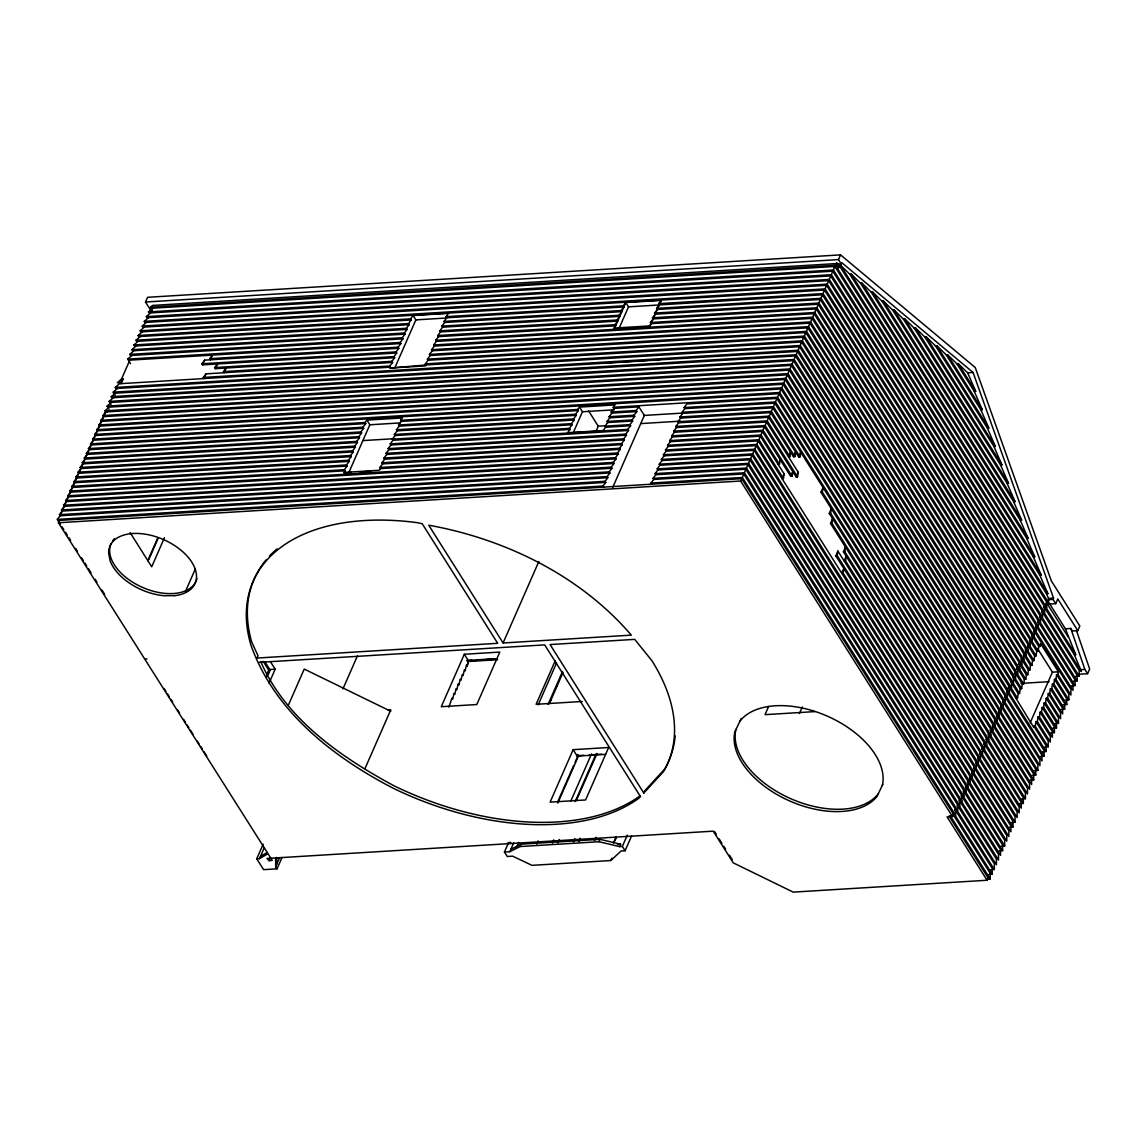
<?xml version="1.0" encoding="UTF-8"?>
<svg xmlns="http://www.w3.org/2000/svg" width="1147" height="1147" viewBox="0 0 1147 1147"><rect width="100%" height="100%" fill="white"/><g stroke="black" fill="none" stroke-linecap="round" stroke-linejoin="round"><path stroke-width="1.5" d="M1046.021 603.164L1048.716 603.007L1048.516 598.447L1046.465 593.716L839.117 265.272L836.665 262.935L836.536 264.168L841.195 263.882L841.74 262.634L973.072 372.474L1053.563 598.146L1053.003 599.394L1055.713 603.68L1045.648 604.297M1010.722 686.852L1009.346 686.738L1009.446 692.487L1006.751 692.645M1017.117 667.783L1024.386 679.311L1025.791 679.225L1026.364 674.809L1019.095 663.281M1052.975 728.116L1056.516 727.886L1043.569 707.398L1044.143 702.968L1045.548 702.882L1058.495 723.384L1054.953 723.599M778.053 464.291L779.444 464.205L780.118 459.574M784.118 473.897L782.039 478.614L783.444 478.528L784.118 473.897L760.303 436.19L670.307 441.695L667.54 445.308L668.228 446.412L758.224 440.907L970.047 776.419L970.075 782.168L967.38 782.34M789.853 456.692L790.527 452.061L788.462 456.778L789.853 456.692L767.214 420.834L768.59 417.307L678.594 422.813L675.827 426.426L676.529 427.53L766.526 422.024L798.197 472.206L797.523 476.851L796.133 476.937L764.447 426.741L674.45 432.261L671.683 435.86L672.386 436.978L762.382 431.473L790.684 476.306L792.09 476.22L792.778 471.618L790.684 476.306M794.871 456.635L795.545 452.004L793.48 456.721L794.871 456.635L769.293 416.117L770.669 412.59L680.673 418.096L677.891 421.709L678.594 422.813M800.061 456.85L800.735 452.205L798.656 456.936L800.061 456.85L771.358 411.386L772.734 407.859L682.737 413.379L679.97 416.978L680.673 418.096M152.422 310.22L150.501 307.195L152.494 305.432L836.163 263.581L838.758 267.695L839.117 265.272L840.507 265.186L849.812 274.233L1039.899 575.321L1047.856 593.63L1046.465 593.716M981.875 749.292L984.585 749.12L822.356 492.178L823.03 487.532L820.965 492.264L982.477 748.102L982.506 753.851L979.81 754.009M982.506 753.851L830.643 513.297L831.317 508.666L829.252 513.383L980.413 752.819L980.441 758.568L977.731 758.726M980.441 758.568L831.905 523.304L832.579 518.673L830.514 523.39L978.334 757.536L978.362 763.285L975.667 763.458M974.219 772.734L837.21 555.707L837.884 551.062L974.19 766.985L974.219 772.734L971.523 772.892M978.362 763.285L844.794 551.721L845.468 547.09L843.403 551.807L976.269 762.268L976.283 768.003L973.588 768.175M843.145 573.099L843.819 568.468L841.74 573.185L843.145 573.099L972.14 777.451L969.444 777.609M845.497 560.826L846.171 556.18L844.092 560.912L845.497 560.826L976.283 768.003M1011.396 682.221L1012.83 681.935L1011.396 682.221L799.588 346.709L115.976 388.546L115.274 387.442L119.446 383.743L390.539 367.155L390.152 368.044L425.652 365.879L425.351 363.871L428.118 360.258L803.732 337.261L1015.539 672.787L1016.973 672.486L1015.539 672.787M1013.475 677.504L1014.894 677.217L1013.475 677.504L801.653 341.992L426.039 364.975L390.152 368.044M1019.038 667.769L1017.618 668.056L1019.038 667.769L1019.74 668.887L1016.185 669.102M1018.264 664.385L1021.819 664.156L1019.712 663.138L1019.74 668.887M1009.733 688.114L1033.734 727.341L1033.934 726.223M809.51 324.099L809.94 323.11L1021.762 658.622L1021.088 663.253L808.563 326.637L809.94 323.11L434.34 346.093L431.559 349.706L432.261 350.81L807.875 327.827L1019.683 663.339M1016.099 698.193L1017.504 698.107L1018.178 693.476L1011.797 683.383M1018.178 693.476L1019.568 693.39L1020.242 688.759L1012.973 677.232M1020.242 688.759L1021.647 688.673L1022.321 684.042L1015.038 672.5M1022.321 684.042L1023.712 683.956L1024.386 679.311M1026.364 674.809L1027.769 674.723L1028.443 670.077L1021.16 658.55M1028.443 670.077L1029.834 669.991L1030.508 665.36L1024.142 655.281M1030.508 665.36L1031.913 665.274L1032.587 660.643L1025.303 649.116M1032.587 660.643L1033.977 660.557L1034.651 655.926L1028.286 645.833M1034.651 655.926L1036.056 655.84L1036.73 651.195L1030.364 641.116M1036.73 651.195L1038.135 651.109L1038.809 646.478L1032.429 636.399M1038.809 646.478L1040.2 646.392L1040.601 643.639L1058.38 671.798L1057.978 674.551L1070.925 695.053L1070.897 689.318L1033.719 630.434M1044.673 746.998L1048.215 746.769L1035.282 726.28L1035.956 721.635L1037.347 721.549L1050.294 742.052L1050.265 736.302L1038.021 716.918L1039.426 716.832L1052.358 737.335L1052.344 731.585L1040.1 712.201L1041.49 712.115L1054.437 732.618L1050.881 732.833M1037.347 721.549L1038.021 716.918M1039.426 716.832L1040.1 712.201M1041.49 712.115L1042.164 707.484L1043.569 707.398M1045.548 702.882L1046.222 698.251L1047.612 698.165L1060.559 718.667L1060.531 712.918L1048.286 693.519L1049.691 693.433L1062.638 713.936L1062.609 708.201L1050.365 688.802L1051.77 688.716L1064.703 709.219L1061.176 709.434M1047.612 698.165L1048.286 693.519M1049.691 693.433L1050.365 688.802M1051.77 688.716L1052.43 684.085L1053.835 683.999L1066.782 704.502L1063.269 704.717M1053.835 683.999L1054.509 679.368L1055.914 679.282L1068.846 699.785L1065.291 700M1055.914 679.282L1056.602 674.579M550.904 700.33L551.119 699.355M557.127 686.164L557.342 685.203M448.864 707.183L451.961 698.093L452.664 699.197L454.026 693.376L454.728 694.48L456.105 688.644L456.807 689.763L458.169 683.927L458.872 685.046L460.248 679.21L460.951 680.314L462.313 674.493L463.015 675.597L464.392 669.776L465.094 670.88L466.471 665.045L467.159 666.163L468.377 660.701L464.306 654.263L499.805 652.084L476.779 704.53L441.28 706.71L464.306 654.263M467.159 666.163L468.42 660.787L496.837 659.052L468.377 660.701M1009.446 692.487L796.233 354.738L797.509 351.426L115.302 393.192L111.23 396.676L111.933 397.78L795.531 355.943L1007.338 691.455L1007.367 697.204L1004.672 697.362M952.87 815.374L955.566 815.216L742.353 477.482L743.729 473.955L653.733 479.46L650.951 483.073L651.654 484.177M954.949 810.657L957.645 810.499L744.432 472.75L745.794 469.238L655.797 474.743L653.03 478.356L653.733 479.46M957.014 805.94L959.709 805.768L746.496 468.033L747.873 464.506L657.876 470.012L655.095 473.625L655.797 474.743M959.093 801.223L961.788 801.05L748.575 463.316L749.937 459.789L659.941 465.295L657.174 468.908L657.876 470.012M961.157 796.491L963.853 796.333L750.64 458.599L752.016 455.072L662.02 460.578L659.238 464.191L659.941 465.295M963.236 791.774L965.932 791.616L752.719 453.868L754.081 450.355L664.084 455.861L661.317 459.474L662.02 460.578M965.301 787.057L967.996 786.885L754.783 449.151L756.16 445.624L666.163 451.144L663.396 454.742L664.084 455.861M970.075 782.168L756.862 444.434L758.224 440.907M783.444 478.528L758.927 439.717L760.303 436.19M779.444 464.205L761.006 434.985L762.382 431.473M792.09 476.22L763.07 430.268L764.447 426.741M797.523 476.851L765.149 425.551L766.526 422.024M983.954 744.575L986.649 744.403L773.436 406.669L774.813 403.142L684.816 408.647L682.035 412.26L682.737 413.379M986.019 739.844L988.728 739.686L775.501 401.952L776.877 398.425L686.881 403.93L684.114 407.543L684.816 408.647M988.097 735.127L990.793 734.969L777.58 397.235L778.956 393.708L95.344 435.545L92.577 439.158L93.28 440.262L91.889 443.416M990.162 730.41L992.872 730.238L779.645 392.503L781.021 388.976L97.423 430.828L94.642 434.441L95.344 435.545M992.241 725.693L994.936 725.521L781.724 387.786L783.1 384.259L99.488 426.111L96.721 429.709L97.423 430.828M994.32 720.961L997.015 720.803L783.802 383.069L785.165 379.542L101.567 421.379L98.8 424.992L99.488 426.111M996.385 716.244L999.08 716.086L785.867 378.352L787.243 374.825L103.631 416.662L100.864 420.275L101.567 421.379M998.464 711.527L1001.159 711.355L787.946 373.621L789.308 370.094L105.71 411.945L102.943 415.558L103.631 416.662M1000.528 706.81L1003.224 706.638L790.011 368.904L791.387 365.377L109.18 407.142L105.008 410.827L105.71 411.945L93.968 438.699M1002.607 702.093L1005.302 701.921L792.09 364.187L793.452 360.66L111.259 402.411L107.087 406.11L108.994 409.149M1007.367 697.204L794.154 359.47L795.531 355.943M1007.898 687.985L1011.453 687.77L798.212 350.236L799.588 346.709M1013.504 677.303L1013.532 683.038L800.276 345.505L801.653 341.992L801.223 342.982M1015.568 672.572L1015.597 678.321L802.355 340.788L803.732 337.261L803.287 338.25M1016.945 672.701L804.42 336.071L805.796 332.544L430.197 355.541L427.415 359.154L428.118 360.258M1019.009 667.984L806.499 331.354L807.875 327.827L807.431 328.816M1021.16 659.812L1023.855 659.64L810.642 321.906L812.019 318.379L436.405 341.376L433.638 344.989L434.34 346.093M1023.239 655.095L1025.934 654.923L812.707 317.189L814.083 313.661L651.109 323.64L649.345 325.934L613.846 328.099L615.595 325.82L614.892 324.701L437.781 335.541L438.484 336.659L615.595 325.82M1025.303 650.363L1027.999 650.206L814.786 312.471L816.162 308.944L653.173 318.923L650.406 322.536L651.109 323.64M1027.382 645.646L1030.078 645.489L816.865 307.754L818.227 304.227L655.252 314.192L652.471 317.805L653.173 318.923L649.79 326.637L649.345 325.934M1029.447 640.929L1032.142 640.757L818.929 303.023L820.306 299.496L657.317 309.475L654.55 313.088L655.252 314.192L653.862 317.346M1031.526 636.212L1034.221 636.04L821.008 298.306L822.37 294.779L628.499 306.866L625.746 302.493L623.194 305.819L446.068 316.658L446.771 317.776L623.882 306.937L623.194 305.819M1033.59 631.481L1036.286 631.323L823.073 293.589L824.449 290.062L140.852 331.899L140.149 330.795L144.321 327.096M1035.669 626.764L1038.365 626.606L825.152 288.872L826.514 285.345L142.916 327.182L142.214 326.078L146.386 322.379M1037.734 622.047L1040.429 621.875L827.216 284.141L828.593 280.614L144.995 322.465L144.293 321.361L148.465 317.662M1039.813 617.33L1042.508 617.158L829.295 279.424L830.672 275.897L147.06 317.748L146.357 316.629L150.529 312.93M1041.877 612.613L1044.573 612.441L831.36 274.707L832.736 271.179L149.139 313.016L148.436 311.912L152.608 308.213L834.815 266.462L1046.623 601.974L1046.652 607.724L1043.956 607.881M1046.652 607.724L833.439 269.989L834.815 266.462L834.371 267.452M1048.716 603.007L835.503 265.258L836.163 263.581M549.413 703.627L562.976 672.457M151.189 311.038L145.497 302.019L147.562 297.302L840.565 254.878L975.237 367.527L1051.355 580.941L1079.829 626.033L1077.793 630.664L1072.402 630.993L1070.796 628.456L1065.405 628.785L1049.749 603.996M60.82 514.214L70.483 492.192L69.781 491.088L72.562 487.475L345.046 470.786L344.344 469.682L71.86 486.357L72.562 487.475L71.171 490.615M73.25 485.898L91.201 444.993L90.498 443.875L93.28 440.262L365.764 423.587L365.061 422.483L92.577 439.158M949.028 816.033L988.097 877.928L987.08 880.251L793.222 892.122L733.248 862.859L713.233 831.159L267.022 858.472L269.058 860.68L272.24 860.393L58.425 522.76L59.443 520.423M107.115 411.859L107.546 410.87M121.525 379.026L123.188 378.926L120.421 382.539L117.352 382.725L121.525 379.026L129.812 360.144L400.905 343.555L400.203 342.437L127.704 359.111L130.543 363.599M123.188 378.926L121.109 383.643L120.421 382.539M202.603 364.875L201.901 363.771L396.059 351.885L396.762 352.989L202.603 364.875L204.668 360.158L398.826 348.272L398.124 347.154L209.657 358.696L210.36 359.8M211.048 358.237L212.424 355.083L209.657 358.696M206.016 373.85L203.951 378.567L203.248 377.463L206.016 373.85L392.618 362.423L391.916 361.319L223.436 371.628L224.138 372.746M215.407 368.689L217.486 363.957L214.704 367.57L215.407 368.689L394.683 357.706L393.98 356.602L214.704 367.57M224.826 371.169L226.217 368.015L223.436 371.628M147.748 560.74L157.655 538.158M148.709 559.736L157.956 538.674M164.451 537.742L151.705 566.79L130.127 532.609M185.37 591.651L195.42 568.74M348.244 473.955L369.821 424.777L366.882 420.117L365.061 422.483M395.012 367.413L415.874 319.884L413.121 315.511L410.554 318.837L138.07 335.512L138.773 336.63L411.257 319.941L410.554 318.837M266.577 675.01L268.713 670.149L263.208 661.418M266.376 677.303L269.774 669.533L275.18 669.203L269.043 683.182M267.982 674.923L270.119 670.063L265 661.962M288.427 705.061L304.227 669.074L390.797 711.298M282.033 857.469L277.029 868.838L263.595 869.655L256.742 858.802L263.15 844.178M256.742 858.802L259.466 858.644L264.082 848.12M342.996 688.802L357.377 656.012M269.058 860.68L270.09 858.343M277.029 868.838L275.667 866.673L279.567 857.784M364.975 768.619L390.797 709.792L388.059 709.964M614.29 328.816L625.803 302.579M573.099 433.079L582.447 411.759L579.507 407.099L577.687 409.465L400.575 420.304L401.278 421.408L578.389 410.569L577.687 409.465M619.151 328.171L628.499 306.866M503.089 642.98L428.734 525.197C505.239 539.004 580.282 575.608 631.309 635.137L503.089 642.98L538.861 561.485M596.11 431.071L598.247 426.182L588.698 411.056M655.941 312.629L661.303 300.414L658.693 303.654L659.396 304.758L656.614 308.371L657.317 309.475M612.699 487.489L644.327 415.429L638.922 406.87L613.903 408.404L611.122 412.017L611.824 413.121L636.843 411.587L636.155 410.483L611.122 412.017M555.205 660.801L536.108 704.301L582.217 701.477M538.187 704.86L556.567 662.966M548.108 704.344L562.503 671.554M631.538 836.048L625.086 850.759L621.086 851.002L610.792 860.537L531.993 865.354L512.652 856.164L507.261 856.494L504.436 852.02L508.021 843.848M504.436 852.02L509.842 851.691L513.727 842.816M516.551 847.289L518.688 842.414M520.121 846.543L521.168 844.163L599.967 839.332L620.642 844.206L619.595 846.601L598.92 841.726L520.121 846.543L509.842 851.691M573.142 749.679L550.116 802.126L585.615 799.946L608.641 747.5L573.142 749.679L577.199 756.117L605.616 754.382M536.753 844.077L538.172 840.837M577.199 756.117L577.916 754.497M557.929 801.395L573.701 765.436M575.134 762.167L578.002 755.644L583.952 755.271M557.757 803.129L578.618 755.601M552.352 843.131L553.786 839.876M570.876 800.936L591.537 753.866M575.192 801.538L595.996 754.153M557.815 842.801L559.249 839.547M576.339 800.592L596.999 753.536M573.428 841.841L574.848 838.586M578.891 841.511L580.31 838.256M987.08 880.251L947.049 816.85L952.44 816.521L740.632 481.009L741.65 478.672L58.053 520.509M805.366 333.533L805.796 332.544L1017.618 668.056M811.574 319.382L812.019 318.379L1023.827 653.905L1023.855 659.64M813.653 314.651L814.083 313.661L1025.905 649.188L1025.934 654.923M815.718 309.934L816.162 308.944L1027.97 644.456L1027.999 650.206M817.797 305.217L818.227 304.227L1030.049 639.739L1030.078 645.489M819.876 300.5L820.306 299.496L1032.114 635.022L1032.142 640.757M821.94 295.768L822.37 294.779L1034.193 630.305L1034.221 636.04M824.019 291.051L824.449 290.062L1036.257 625.574L1036.286 631.323M826.084 286.334L826.514 285.345L1038.336 620.857L1038.365 626.606M841.195 263.882L838.486 259.595L840.565 254.878M594.49 840.55L595.91 837.31M598.92 841.726L599.967 839.332M613.373 843.074L616.24 836.536M614.849 840.88L616.269 837.64M610.792 860.537L611.853 858.142M643.797 793.021L663.597 771.487A226.389 133.382 23.7 0 0 651.883 660.672L634.721 639.366L550.073 644.557L643.797 793.021L644.829 790.699L664.629 769.15A226.389 133.382 23.7 0 0 675.196 735.844M625.086 850.759L622.362 846.429L627.337 835.088M796.133 476.937L798.197 472.206M768.633 706.466L765.049 714.653L815.001 711.599M972.14 777.451L972.111 771.702L835.805 555.793L837.884 551.062M799.445 713.577L802.327 707.025M952.44 816.521L953.472 814.184L741.65 478.672M1055.713 603.68L1057.778 598.963L1077.793 630.664M1030.192 722.782L1052.416 672.156L1037.447 648.442M1078.667 674.25L1087.571 673.705L1089.65 668.988L1076.474 630.635M741.22 718.495L734.897 731.729A78.77 46.41 23.7 0 0 788.333 800.377A78.77 46.41 23.7 0 0 877.039 796.405L882.803 784.304M88.434 448.592L360.918 431.917L361.62 433.036L89.136 449.71L88.434 448.592L91.201 444.993L363.699 428.304L362.997 427.2L90.498 443.875M86.355 453.323L358.853 436.634L359.556 437.753L87.057 454.427L86.355 453.323L89.136 449.71M84.29 458.04L356.774 441.366L357.477 442.47L84.993 459.144L84.29 458.04L87.057 454.427M82.211 462.757L354.71 446.083L355.398 447.187L82.914 463.875L82.211 462.757L84.993 459.144M80.147 467.474L352.631 450.8L353.333 451.904L80.849 468.593L80.147 467.474L82.914 463.875M78.068 472.206L350.566 455.517L351.254 456.635L78.77 473.31L78.068 472.206L80.849 468.593M76.003 476.923L348.487 460.248L349.19 461.352L76.706 478.027L76.003 476.923L78.77 473.31M73.924 481.64L346.423 464.965L347.111 466.069L74.627 482.744L73.924 481.64L76.706 478.027M71.86 486.357L74.627 482.744M67.716 495.805L613.358 462.399L614.061 463.517L68.404 496.909L67.716 495.805L70.483 492.192L616.125 458.8L615.423 457.682L69.781 491.088M65.637 500.522L611.279 467.13L611.982 468.234L66.34 501.626L65.637 500.522L68.404 496.909M63.572 505.239L609.215 471.847L609.917 472.951L64.261 506.357L63.572 505.239L66.34 501.626M61.494 509.971L607.136 476.564L607.838 477.668L62.196 511.075L61.494 509.971L64.261 506.357M59.429 514.688L605.071 481.281L605.774 482.4L60.117 515.792L59.429 514.688L62.196 511.075M60.447 524.308L57.35 519.405L60.117 515.792M201.901 363.771L204.668 360.158M408.49 323.554L409.192 324.673L136.694 341.347L136.006 340.229L408.49 323.554L411.257 319.941M406.411 328.271L407.113 329.39L134.629 346.064L133.927 344.96L406.411 328.271L409.192 324.673M404.346 333.003L405.049 334.107L132.55 350.781L131.862 349.677L404.346 333.003L407.113 329.39M402.267 337.72L402.97 338.824L130.486 355.513L129.783 354.394L402.267 337.72L405.049 334.107M400.203 342.437L402.97 338.824M398.124 347.154L400.905 343.555M396.059 351.885L398.826 348.272M393.98 356.602L396.762 352.989M391.916 361.319L394.683 357.706M203.248 377.463L389.837 366.036L392.618 362.423M390.009 367.843L389.837 366.036M446.068 316.658L448.62 313.332L413.121 315.511M443.989 321.389L621.115 310.536L621.817 311.654L444.692 322.493L443.989 321.389L446.771 317.776M362.997 427.2L365.764 423.587M441.925 326.106L619.05 315.267L619.738 316.371L442.627 327.21L441.925 326.106L444.692 322.493M360.918 431.917L363.699 428.304M439.846 330.823L616.971 319.984L617.674 321.088L440.548 331.927L439.846 330.823L442.627 327.21M358.853 436.634L361.62 433.036M437.781 335.541L440.548 331.927M356.774 441.366L359.556 437.753M436.405 341.376L435.702 340.272L438.484 336.659M354.71 446.083L357.477 442.47M352.631 450.8L355.398 447.187M350.566 455.517L353.333 451.904M430.197 355.541L429.494 354.423L432.261 350.81M348.487 460.248L351.254 456.635M346.423 464.965L349.19 461.352M344.344 469.682L347.111 466.069M351.197 472.521L344.1 472.951L345.046 470.786M400.575 420.304L402.382 417.938L366.882 420.117M398.496 425.021L575.622 414.182L576.324 415.3L399.199 426.139L398.496 425.021L401.278 421.408M396.432 429.752L573.543 418.899L574.246 420.017L397.134 430.856L396.432 429.752L399.199 426.139M394.353 434.469L571.478 423.63L572.181 424.734L395.055 435.573L394.353 434.469L397.134 430.856M392.288 439.186L569.399 428.347L570.102 429.451L392.977 440.29L392.288 439.186L395.055 435.573M390.209 443.903L627.853 429.365L628.556 430.469L390.912 445.022L390.209 443.903L392.977 440.29M388.145 448.62L625.789 434.082L626.491 435.186L388.833 449.739L388.145 448.62L390.912 445.022M386.066 453.352L623.71 438.799L624.412 439.918L386.768 454.456L386.066 453.352L388.833 449.739M383.987 458.069L621.645 443.516L622.348 444.635L384.689 459.173L383.987 458.069L386.768 454.456M381.922 462.786L619.566 448.248L620.269 449.352L382.625 463.904L381.922 462.786L384.689 459.173M379.843 467.503L617.502 452.965L618.204 454.069L380.546 468.621L379.843 467.503L382.625 463.904M343.785 472.435L379.284 470.27L380.546 468.621M621.115 310.536L623.882 306.937M619.05 315.267L621.817 311.654M616.971 319.984L619.738 316.371M614.892 324.701L617.674 321.088M575.622 414.182L578.389 410.569M573.543 418.899L576.324 415.3M571.478 423.63L574.246 420.017M569.399 428.347L572.181 424.734M570.102 429.451L567.607 432.706L603.107 430.541L605.616 427.286L630.635 425.752L629.932 424.634L604.913 426.168L605.616 427.286M613.903 408.404L613.201 407.285L615.007 404.934L579.507 407.099M609.057 416.734L634.076 415.2L634.778 416.304L609.76 417.838L609.057 416.734L611.824 413.121M606.978 421.451L631.997 419.917L632.7 421.035L607.681 422.555L606.978 421.451L609.76 417.838M604.913 426.168L607.681 422.555M636.155 410.483L638.922 406.87M634.076 415.2L636.843 411.587M631.997 419.917L634.778 416.304M629.932 424.634L632.7 421.035M627.853 429.365L630.635 425.752M625.789 434.082L628.556 430.469M623.71 438.799L626.491 435.186M621.645 443.516L624.412 439.918M619.566 448.248L622.348 444.635M617.502 452.965L620.269 449.352M615.423 457.682L618.204 454.069M613.358 462.399L616.125 458.8M611.279 467.13L614.061 463.517M609.215 471.847L611.982 468.234M607.136 476.564L609.917 472.951M605.071 481.281L607.838 477.668M57.35 519.405L602.992 486.013L605.774 482.4M674.45 432.261L673.748 431.143L676.529 427.53M670.307 441.695L669.604 440.591L672.386 436.978M666.163 451.144L665.461 450.025L668.228 446.412M138.07 335.512L142.242 331.813M136.006 340.229L140.178 336.544M133.927 344.96L138.099 341.261M131.862 349.677L136.034 345.978M129.783 354.394L133.955 350.695M127.704 359.111L131.876 355.427M115.116 395.185L113.209 392.159L117.381 388.46M111.073 404.418L109.151 401.393L113.324 397.694M260.498 856.307L267.222 852.436M259.466 858.644L267.538 853.999M510.888 849.31L521.168 844.163M145.497 302.019L838.486 259.595M835.503 265.258L150.501 307.195L152.608 308.213M148.436 311.912L833.439 269.989M146.357 316.629L831.36 274.707M849.812 274.233L851.217 274.147L860.522 283.18L1033.347 556.926L1041.304 575.235L1039.899 575.321M144.293 321.361L829.295 279.424M142.214 326.078L827.216 284.141M860.522 283.18L861.927 283.094L871.233 292.141L1026.78 538.531L1034.737 556.84L1033.347 556.926M140.149 330.795L825.152 288.872M625.746 302.493L661.303 300.414M658.693 303.654L823.073 293.589M415.874 319.884L446.054 318.034M871.233 292.141L872.623 292.055L881.928 301.088L1020.213 520.136L1028.185 538.445L1026.78 538.531M656.614 308.371L821.008 298.306M654.55 313.088L818.929 303.023M881.928 301.088L883.333 301.001L892.638 310.048L1013.661 501.741L1021.619 520.05L1020.213 520.136M652.471 317.805L816.865 307.754M650.406 322.536L814.786 312.471M892.638 310.048L894.043 309.962L903.349 319.009L1007.095 483.346L1015.052 501.655L1013.661 501.741M617.832 328.587L624.943 328.157M635.581 327.512L644.471 326.967M435.702 340.272L812.707 317.189M433.638 344.989L810.642 321.906M903.349 319.009L904.739 318.923L914.044 327.956L1000.542 464.951L1008.5 483.26L1007.095 483.346M431.559 349.706L808.563 326.637M429.494 354.423L806.499 331.354M914.044 327.956L915.449 327.87L924.754 336.917L993.976 446.556L1001.933 464.865L1000.542 464.951M427.415 359.154L804.42 336.071M425.351 363.871L802.355 340.788M924.754 336.917L926.159 336.831L935.465 345.864L987.409 428.161L995.367 446.47L993.976 446.556M115.274 387.442L800.276 345.505M113.209 392.159L798.212 350.236M599.121 363.37L659.64 359.656M935.465 345.864L936.855 345.777L946.175 354.824L980.857 409.766L988.814 428.075L987.409 428.161M111.23 396.676L796.233 354.738M109.151 401.393L794.154 359.47M107.087 406.11L792.09 364.187M946.175 354.824L947.565 354.738L956.87 363.771L974.29 391.371L982.248 409.68L980.857 409.766M105.008 410.827L790.011 368.904M102.943 415.558L787.946 373.621M956.87 363.771L958.275 363.685L967.667 372.804L975.696 391.285L974.29 391.371M100.864 420.275L785.867 378.352M98.8 424.992L783.802 383.069M967.667 372.804L973.072 372.474M96.721 429.709L781.724 387.786M94.642 434.441L779.645 392.503M613.201 407.285L777.58 397.235M369.821 424.777L400.002 422.928M582.447 411.759L614.405 409.809M684.114 407.543L775.501 401.952M682.035 412.26L773.436 406.669M644.327 415.429L683.411 413.035M679.97 416.978L771.358 411.386M362.753 440.606L394.869 438.641M598.247 426.182L605.387 425.752M641.015 423.573L680.228 421.164M677.891 421.709L769.293 416.117M675.827 426.426L767.214 420.834M673.748 431.143L765.149 425.551M671.683 435.86L763.07 430.268M669.604 440.591L761.006 434.985M667.54 445.308L758.927 439.717M665.461 450.025L756.862 444.434M360.072 471.976L370.725 471.317M663.396 454.742L754.783 449.151M661.317 459.474L752.719 453.868M659.238 464.191L750.64 458.599M657.174 468.908L748.575 463.316M655.095 473.625L746.496 468.033M653.03 478.356L744.432 472.75M650.951 483.073L742.353 477.482M58.425 522.76L740.632 481.009M820.965 492.264L822.356 492.178M829.252 513.383L830.643 513.297M830.514 523.39L831.905 523.304M843.403 551.807L844.794 551.721M835.805 555.793L837.21 555.707M1048.516 598.447L1053.563 598.146M1048.344 599.68L1053.003 599.394M1046.623 601.974L1048.028 601.888M145.497 659.038L146.902 658.952M832.736 271.179L1044.559 606.691L1045.949 606.605M830.672 275.897L1042.48 611.423L1043.885 611.337M258.964 662.364L544.682 644.886L640.485 796.635L639.18 798.04A226.389 133.382 23.7 0 1 392.848 788.061C332.358 756.576 273.861 710.939 250.691 644.413A226.389 133.382 23.7 0 1 417.393 522.688L422.211 523.749L497.698 643.309L256.971 658.048L258.003 655.711L251.723 642.076A226.389 133.382 23.7 0 1 266.018 559.965M828.593 280.614L1040.401 616.14L1041.806 616.054M1038.336 620.857L1039.741 620.771M268.713 670.149L270.119 670.063M466.686 660.443L472.048 660.113M477.41 659.783L491.719 658.908M1036.257 625.574L1037.662 625.488M467.331 661.561L497.612 659.697M1034.193 630.305L1035.583 630.219M1032.114 635.022L1033.519 634.936M1030.049 639.739L1031.44 639.653M1027.97 644.456L1029.375 644.37M1025.905 649.188L1027.296 649.102M1023.827 653.905L1025.232 653.819M1044.057 606.792L1074.309 654.708L1075.714 654.622L1065.405 628.785M1014.12 673.819L1017.676 673.604L1017.647 667.855M1074.309 654.708L1080.675 669.676L1084.876 669.432L1087.571 673.705M1052.416 672.156L1058.38 671.798M1057.978 674.551L1056.588 674.637L1068.818 694.035L1068.846 699.785M1075.7 676.386L1079.212 676.171L1079.184 670.436L1042.021 611.552M1021.059 683.397L1049.075 681.676M1073.592 681.117L1077.133 680.902L1077.105 675.153L1039.942 616.283M1071.499 685.834L1075.069 685.619L1075.04 679.87L1037.877 621M1007.338 691.455L1008.743 691.369M793.452 360.66L1005.274 696.172L1006.665 696.086M791.387 365.377L1003.195 700.903L1004.6 700.817M789.308 370.094L1001.13 705.62L1002.521 705.534M787.243 374.825L999.051 710.337L1000.456 710.251M785.165 379.542L996.987 715.054L998.377 714.968M783.1 384.259L994.908 719.786L996.313 719.699M781.021 388.976L992.843 724.503L994.234 724.417M1035.282 726.28L1033.877 726.352L1046.121 745.751L1046.15 751.5L1042.58 751.715M778.956 393.708L990.764 729.22L992.169 729.134M589.271 754.941L601.702 754.181M776.877 398.425L988.7 733.937L990.09 733.851M774.813 403.142L986.621 738.668L988.026 738.582M772.734 407.859L984.556 743.385L985.947 743.299M982.477 748.102L983.882 748.016M980.413 752.819L981.803 752.733M978.334 757.536L979.739 757.45M1040.501 756.432L1044.071 756.217L1044.042 750.468L1006.88 691.598M976.269 762.268L977.66 762.182M974.19 766.985L975.595 766.899M972.111 771.702L973.516 771.616M1034.293 770.598L1037.863 770.383L1037.834 764.633L1000.657 705.763M970.047 776.419L971.452 776.333M1032.243 775.315L1035.784 775.1L1035.755 769.35L998.593 710.48M756.16 445.624L967.968 781.15L969.373 781.064M1030.164 780.032L1033.719 779.817L1033.691 774.067L996.514 715.198M754.081 450.355L965.903 785.867L967.294 785.781M752.016 455.072L963.824 790.584L965.229 790.498M749.937 459.789L961.76 795.301L963.15 795.215M747.873 464.506L959.681 800.033L961.086 799.946M1021.862 798.914L1025.432 798.699L1025.404 792.95L988.227 734.08M745.794 469.238L957.616 804.75L959.007 804.664M1019.798 803.631L1023.353 803.416L1023.325 797.681L986.162 738.797M743.729 473.955L955.537 809.467L956.942 809.381M953.472 814.184L954.863 814.098M508.092 842.601L510.788 842.443M617.444 844.407L620.642 844.206M1011.511 822.514L1015.066 822.299L1015.038 816.564L977.875 757.68M619.595 846.601L622.362 846.429M1009.432 827.245L1012.987 827.016L1012.973 821.281L976.757 763.916M1001.145 846.128L1004.7 845.898L1004.672 840.163L967.509 781.279M999.08 850.845L1002.636 850.63L1002.607 844.88L965.444 786.01M990.779 869.727L994.349 869.512L994.32 863.763L958.103 806.398M988.714 874.444L992.27 874.229L992.241 868.48L955.078 809.61M986.635 879.161L990.205 878.946L990.176 873.197L952.999 814.327M958.275 363.685L975.696 391.285M947.565 354.738L982.248 409.68M936.855 345.777L988.814 428.075M926.159 336.831L995.367 446.47M915.449 327.87L1001.933 464.865M904.739 318.923L1008.5 483.26M894.043 309.962L1015.052 501.655M883.333 301.001L1021.619 520.05M872.623 292.055L1028.185 538.445M861.927 283.094L1034.737 556.84M851.217 274.147L1041.304 575.235M840.507 265.186L1047.856 593.63M1046.924 603.336L1068.273 637.144M1046.179 607.853L1075.714 654.622M1080.675 669.676L1081.277 671.454L1044.114 612.584M1041.089 615.796L1079.212 676.171M1039.01 620.513L1077.133 680.902M1036.945 625.23L1075.069 685.619M1035.798 625.717L1072.961 684.587L1072.99 690.336L1034.866 629.947M1033.691 636.069L1040.2 646.392M1031.612 640.8L1038.135 651.109M1054.509 679.368L1066.753 698.752L1066.782 704.502M1029.547 645.517L1036.056 655.84M1052.43 684.085L1064.674 703.469L1064.703 709.219M1027.468 650.234L1033.977 660.557M1024.472 653.489L1031.913 665.274M1023.325 659.683L1029.834 669.991M1046.222 698.251L1058.466 717.635L1058.495 723.384M1020.328 662.923L1027.769 674.723M1044.143 702.968L1056.387 722.352L1056.516 727.886M1018.35 667.439L1025.791 679.225M1042.164 707.484L1054.408 726.868L1054.437 732.618M1016.973 672.486L1017.676 673.604M1016.271 672.156L1023.712 683.956M1014.192 676.873L1021.647 688.673M1013.059 683.067L1019.568 693.39M1035.956 721.635L1048.2 741.034L1048.215 746.769M1010.98 687.799L1017.504 698.107M797.509 351.426L1009.331 686.938M1008.973 692.616L1046.15 751.5M1006.908 697.333L1044.071 756.217M1004.815 696.315L1041.978 755.185L1042.006 760.934L1003.883 700.545M1002.736 701.032L1039.899 759.916L1039.928 765.651L1001.804 705.276M999.74 709.993L1037.863 770.383M997.661 714.71L1035.784 775.1M995.596 719.427L1033.719 779.817M995.395 721.434L1031.612 778.799L1031.64 784.534L993.517 724.158M993.331 726.151L1029.547 783.516L1029.576 789.265L992.399 730.381M990.305 729.363L1027.468 788.233L1027.497 793.982L990.334 735.098M988.255 739.829L1025.432 798.699M986.191 744.546L1023.353 803.416M984.083 743.514L1021.26 802.398L1021.289 808.148L983.165 747.758M770.669 412.59L798.656 456.936M982.018 748.245L1019.181 807.115L1019.21 812.865L981.086 752.475M768.59 417.307L793.48 456.721M979.939 752.962L1017.117 811.832L1017.145 817.582L979.022 757.192M976.943 761.923L1015.066 822.299M975.825 768.146L1012.987 827.016M974.678 768.633L1010.894 825.998L1010.923 831.747L972.799 771.358M971.652 771.845L1008.83 830.715L1008.844 836.464L971.681 777.594M969.588 776.562L1006.751 835.446L1006.779 841.181L969.602 782.311M966.577 785.523L1004.7 845.898M964.512 790.24L1002.636 850.63M963.365 790.727L1000.528 849.597L1000.557 855.347L962.433 794.957M961.286 795.444L998.464 854.314L998.492 860.064L960.369 799.674M959.222 800.162L996.385 859.046L996.413 864.781L959.25 805.911M957.172 810.628L994.349 869.512M955.107 815.345L992.27 874.229M950.175 815.546L990.205 878.946M602.992 486.013L603.695 487.117M714.495 831.503L716.359 834.457M719.155 838.901L721.95 843.332M723.829 846.285L725.693 849.253M729.42 855.16L732.23 859.605M270.592 661.948L275.18 669.203M62.038 526.846L63.845 529.699M65.451 532.222L67.243 535.076M68.849 537.613L70.655 540.466M75.659 548.395L77.451 551.248M81.552 557.743L83.358 560.596M84.964 563.134L86.756 565.987M88.362 568.525L91.057 572.812M95.172 579.307L96.965 582.16M101.968 590.088L104.678 594.361M164.121 688.515L165.914 691.369M167.519 693.906L169.312 696.759M170.917 699.297L172.724 702.15M177.728 710.079L179.52 712.932M183.635 719.427L185.427 722.28M187.033 724.818L188.825 727.671M190.431 730.209L193.14 734.496M197.241 740.991L199.033 743.844M200.639 746.382L202.445 749.235M204.037 751.772L206.747 756.045M260.713 661.59C285.703 719.04 340.458 756.805 393.865 785.724A226.389 133.382 23.7 0 0 640.212 795.717M836.665 262.935L838.758 267.695M1070.796 628.456L1084.876 669.432M1021.762 658.622L1021.819 664.156M1044.559 606.691L1044.573 612.441M1042.48 611.423L1042.508 617.158M1040.401 616.14L1040.429 621.875M1011.425 682.021L1011.453 687.77M1005.274 696.172L1005.302 701.921M1003.195 700.903L1003.224 706.638M1001.13 705.62L1001.159 711.355M999.051 710.337L999.08 716.086M996.987 715.054L997.015 720.803M994.908 719.786L994.936 725.521M992.843 724.503L992.872 730.238M990.764 729.22L990.793 734.969M988.7 733.937L988.728 739.686M986.621 738.668L986.649 744.403M984.556 743.385L984.585 749.12M967.968 781.15L967.996 786.885M965.903 785.867L965.932 791.616M963.824 790.584L963.853 796.333M961.76 795.301L961.788 801.05M959.681 800.033L959.709 805.768M957.616 804.75L957.645 810.499M955.537 809.467L955.566 815.216M276.671 857.354L276.685 864.336M275.638 857.942L275.667 866.673M269.445 556.08A226.389 133.382 23.7 0 1 277.087 548.84M740.188 720.818A78.77 46.41 23.7 0 1 828.894 716.846A78.77 46.41 23.7 0 1 882.33 785.494M878.057 794.068A78.77 46.41 23.7 0 1 789.351 798.054A78.77 46.41 23.7 0 1 735.915 729.392M196.997 578.561A46.468 27.385 23.7 0 1 144.422 588.21A46.468 27.385 23.7 0 1 111.13 543.449M112.549 540.954A46.468 27.385 23.7 0 1 114.442 538.674M174.53 595.666L163.921 595.709A46.468 27.385 23.7 0 1 110.098 560.768L108.607 552.868A46.468 27.385 23.7 0 1 174.559 545.528A46.468 27.385 23.7 0 1 174.53 595.666"/></g></svg>
